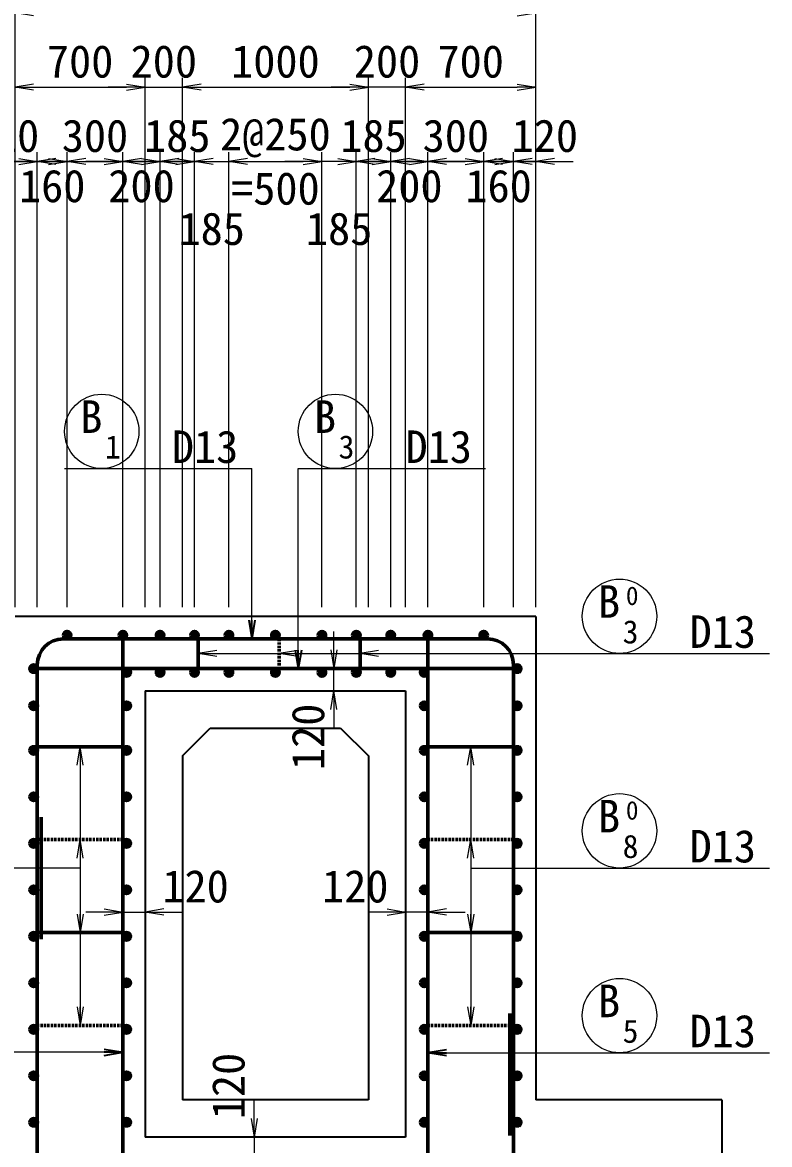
# Model space of a CAD drawing. Header units: millimetres. Extents: x 169470 to 758170, y -17820 to 11880.
# Drawn here: x 188576 to 192593, y 356 to 6391 of the extents above; entities that cross this region are included whole.
import ezdxf
from ezdxf.enums import TextEntityAlignment as Align

# ---------------------------------------------------------------- set-up
doc = ezdxf.new("R2010")
doc.units = ezdxf.units.MM
doc.header["$LTSCALE"] = 50
doc.header["$PDSIZE"] = 300
doc.linetypes.add('DASHED2', pattern=[0.375, 0.25, -0.125])
doc.layers.get('Defpoints').update_dxf_attribs({"color": 151})
for name, color, linetype, lineweight in [('D-STR', 1, 'Continuous', 25), ('D-STR-DIM', 7, 'Continuous', 13), ('D-STR-HTXT', 7, 'Continuous', 13), ('D-STR-STR1', 2, 'Continuous', 50), ('D-STR-STR2', 6, 'Continuous', 50), ('D-STR-STR3', 4, 'Continuous', 50), ('D-STR-STR4', 1, 'Continuous', 50), ('D-STR-TXT', 7, 'Continuous', 13)]:
    doc.layers.add(name, color=color, linetype=linetype, lineweight=lineweight)
doc.styles.add('YOKO_GOTHIC', font='MS Gothic.ttf')
doc.dimstyles.new('S50', dxfattribs={"dimscale": 50, "dimtxt": 3.5, "dimasz": 2, "dimexe": 1, "dimexo": 1, "dimgap": 1, "dimtad": 1, "dimdec": 0, "dimzin": 1, "dimdsep": 46, "dimtxsty": 'YOKO_GOTHIC', "dimblk": 'OPEN', "dimcen": 0, "dimclrd": 256, "dimclre": 256, "dimclrt": 256, "dimaunit": 1, "dimadec": 3, "dimazin": 0, "dimtfac": 1, "dimtdec": 0, "dimtix": 1, "dimtmove": 2, "dimatfit": 3, "dimldrblk": 'OPEN', "dimfxl": 1, "dimlwd": -1, "dimlwe": -1, "dimarcsym": 2})

# ---------------------------------------------------------------- blocks, each defined once
blk = doc.blocks.new('0930-1')
at = {"layer": 'D-STR-STR2'}
for radius in [20, 10]:
    blk.add_circle((1654010.5, -311924.3), radius, dxfattribs=at)
blk = doc.blocks.new('_Open')
at = {"color": 0, "linetype": 'ByBlock', "lineweight": -2}
for p, q in [((-1, 0.167), (0, 0)), ((-1, -0.167), (0, 0)), ((0, 0), (-1, 0))]:
    blk.add_line(p, q, dxfattribs=at)
blk = doc.blocks.new('*D3724')
at = {"layer": 'D-STR-DIM', "transparency": 16777216}
for p, q in [((188536.2, 3246.1), (188536.2, 6493.3)), ((191336.2, 3246.1), (191336.2, 6493.3)), ((188636.2, 6443.3), (191236.2, 6443.3))]:
    blk.add_line(p, q, dxfattribs=at)
at = {"layer": 'Defpoints', "color": 0, "transparency": 16777216}
for p in [(191336.2, 6443.3), (188536.2, 3196.1), (191336.2, 3196.1)]:
    blk.add_point(p, dxfattribs=at)
at = {"layer": 'D-STR-DIM', "transparency": 16777216, "xscale": 100, "yscale": 100, "zscale": 100, "rotation": 180}
blk.add_blockref('_Open', (188536.2, 6443.3), dxfattribs=at)
at = {"layer": 'D-STR-DIM', "transparency": 16777216, "xscale": 100, "yscale": 100, "zscale": 100}
blk.add_blockref('_Open', (191336.2, 6443.3), dxfattribs=at)
at = {"layer": 'D-STR-DIM', "transparency": 16777216, "insert": (189936.2, 6580.8), "char_height": 175, "attachment_point": 5, "style": 'YOKO_GOTHIC'}
blk.add_mtext('2800', dxfattribs=at)
blk = doc.blocks.new('*D3725')
at = {"layer": 'D-STR-DIM', "transparency": 16777216}
for p, q in [((188536.2, 3246.1), (188536.2, 6093.3)), ((188636.2, 6043.3), (189136.2, 6043.3)), ((189236.2, 3246.1), (189236.2, 6093.3))]:
    blk.add_line(p, q, dxfattribs=at)
at = {"layer": 'Defpoints', "color": 0, "transparency": 16777216}
for p in [(189236.2, 6043.3), (188536.2, 3196.1), (189236.2, 3196.1)]:
    blk.add_point(p, dxfattribs=at)
at = {"layer": 'D-STR-DIM', "transparency": 16777216, "xscale": 100, "yscale": 100, "zscale": 100, "rotation": 180}
blk.add_blockref('_Open', (188536.2, 6043.3), dxfattribs=at)
at = {"layer": 'D-STR-DIM', "transparency": 16777216, "xscale": 100, "yscale": 100, "zscale": 100}
blk.add_blockref('_Open', (189236.2, 6043.3), dxfattribs=at)
at = {"layer": 'D-STR-DIM', "transparency": 16777216, "insert": (188886.2, 6180.8), "char_height": 175, "attachment_point": 5, "style": 'YOKO_GOTHIC'}
blk.add_mtext('700', dxfattribs=at)
blk = doc.blocks.new('*D3726')
at = {"layer": 'D-STR-DIM', "transparency": 16777216}
for p, q in [((189436.2, 3246.1), (189436.2, 6093.3)), ((189536.2, 6043.3), (190336.2, 6043.3)), ((190436.2, 3246.1), (190436.2, 6093.3))]:
    blk.add_line(p, q, dxfattribs=at)
at = {"layer": 'Defpoints', "color": 0, "transparency": 16777216}
for p in [(190436.2, 6043.3), (189436.2, 3196.1), (190436.2, 3196.1)]:
    blk.add_point(p, dxfattribs=at)
at = {"layer": 'D-STR-DIM', "transparency": 16777216, "xscale": 100, "yscale": 100, "zscale": 100, "rotation": 180}
blk.add_blockref('_Open', (189436.2, 6043.3), dxfattribs=at)
at = {"layer": 'D-STR-DIM', "transparency": 16777216, "xscale": 100, "yscale": 100, "zscale": 100}
blk.add_blockref('_Open', (190436.2, 6043.3), dxfattribs=at)
at = {"layer": 'D-STR-DIM', "transparency": 16777216, "insert": (189936.2, 6180.8), "char_height": 175, "attachment_point": 5, "style": 'YOKO_GOTHIC'}
blk.add_mtext('1000', dxfattribs=at)
blk = doc.blocks.new('*D3727')
at = {"layer": 'D-STR-DIM', "transparency": 16777216}
for p, q in [((190636.2, 3246.1), (190636.2, 6093.3)), ((190736.2, 6043.3), (191236.2, 6043.3)), ((191336.2, 3246.1), (191336.2, 6093.3))]:
    blk.add_line(p, q, dxfattribs=at)
at = {"layer": 'Defpoints', "color": 0, "transparency": 16777216}
for p in [(191336.2, 6043.3), (190636.2, 3196.1), (191336.2, 3196.1)]:
    blk.add_point(p, dxfattribs=at)
at = {"layer": 'D-STR-DIM', "transparency": 16777216, "xscale": 100, "yscale": 100, "zscale": 100, "rotation": 180}
blk.add_blockref('_Open', (190636.2, 6043.3), dxfattribs=at)
at = {"layer": 'D-STR-DIM', "transparency": 16777216, "xscale": 100, "yscale": 100, "zscale": 100}
blk.add_blockref('_Open', (191336.2, 6043.3), dxfattribs=at)
at = {"layer": 'D-STR-DIM', "transparency": 16777216, "insert": (190986.2, 6180.8), "char_height": 175, "attachment_point": 5, "style": 'YOKO_GOTHIC'}
blk.add_mtext('700', dxfattribs=at)
blk = doc.blocks.new('*D3728')
at = {"layer": 'D-STR-DIM', "transparency": 16777216}
for p, q in [((188536.2, 3246.1), (188536.2, 5693.3)), ((188656.2, 3246.1), (188656.2, 5693.3)), ((188436.2, 5643.3), (188336.2, 5643.3)), ((188536.2, 5643.3), (188656.2, 5643.3)), ((188756.2, 5643.3), (188856.2, 5643.3))]:
    blk.add_line(p, q, dxfattribs=at)
at = {"layer": 'Defpoints', "color": 0, "transparency": 16777216}
for p in [(188656.2, 5643.3), (188536.2, 3196.1), (188656.2, 3196.1)]:
    blk.add_point(p, dxfattribs=at)
at = {"layer": 'D-STR-DIM', "transparency": 16777216, "xscale": 100, "yscale": 100, "zscale": 100}
blk.add_blockref('_Open', (188536.2, 5643.3), dxfattribs=at)
at = {"layer": 'D-STR-DIM', "transparency": 16777216, "xscale": 100, "yscale": 100, "zscale": 100, "rotation": 180}
blk.add_blockref('_Open', (188656.2, 5643.3), dxfattribs=at)
at = {"layer": 'D-STR-DIM', "transparency": 16777216, "insert": (188487.9, 5780.8), "char_height": 175, "attachment_point": 5, "style": 'YOKO_GOTHIC'}
blk.add_mtext('120', dxfattribs=at)
blk = doc.blocks.new('*D3729')
at = {"layer": 'D-STR-DIM', "transparency": 16777216}
for p, q in [((188656.2, 3246.1), (188656.2, 5693.3)), ((188816.2, 3246.1), (188816.2, 5693.3)), ((188556.2, 5643.3), (188456.2, 5643.3)), ((188656.2, 5643.3), (188816.2, 5643.3)), ((188916.2, 5643.3), (189016.2, 5643.3))]:
    blk.add_line(p, q, dxfattribs=at)
at = {"layer": 'Defpoints', "color": 0, "transparency": 16777216}
for p in [(188816.2, 5643.3), (188656.2, 3196.1), (188816.2, 3196.1)]:
    blk.add_point(p, dxfattribs=at)
at = {"layer": 'D-STR-DIM', "transparency": 16777216, "xscale": 100, "yscale": 100, "zscale": 100}
blk.add_blockref('_Open', (188656.2, 5643.3), dxfattribs=at)
at = {"layer": 'D-STR-DIM', "transparency": 16777216, "xscale": 100, "yscale": 100, "zscale": 100, "rotation": 180}
blk.add_blockref('_Open', (188816.2, 5643.3), dxfattribs=at)
at = {"layer": 'D-STR-DIM', "transparency": 16777216, "insert": (188736.2, 5510.8), "char_height": 175, "attachment_point": 5, "style": 'YOKO_GOTHIC'}
blk.add_mtext('160', dxfattribs=at)
blk = doc.blocks.new('*D3730')
at = {"layer": 'D-STR-DIM', "transparency": 16777216}
for p, q in [((188816.2, 3246.1), (188816.2, 5693.3)), ((189116.2, 3246.1), (189116.2, 5693.3)), ((188716.2, 5643.3), (188616.2, 5643.3)), ((188816.2, 5643.3), (189116.2, 5643.3)), ((189216.2, 5643.3), (189316.2, 5643.3))]:
    blk.add_line(p, q, dxfattribs=at)
at = {"layer": 'Defpoints', "color": 0, "transparency": 16777216}
for p in [(189116.2, 5643.3), (188816.2, 3196.1), (189116.2, 3196.1)]:
    blk.add_point(p, dxfattribs=at)
at = {"layer": 'D-STR-DIM', "transparency": 16777216, "xscale": 100, "yscale": 100, "zscale": 100}
blk.add_blockref('_Open', (188816.2, 5643.3), dxfattribs=at)
at = {"layer": 'D-STR-DIM', "transparency": 16777216, "xscale": 100, "yscale": 100, "zscale": 100, "rotation": 180}
blk.add_blockref('_Open', (189116.2, 5643.3), dxfattribs=at)
at = {"layer": 'D-STR-DIM', "transparency": 16777216, "insert": (188966.2, 5780.8), "char_height": 175, "attachment_point": 5, "style": 'YOKO_GOTHIC'}
blk.add_mtext('300', dxfattribs=at)
blk = doc.blocks.new('*D3731')
at = {"layer": 'D-STR-DIM', "transparency": 16777216}
for p, q in [((189501.2, 3246.1), (189501.2, 5693.3)), ((189686.2, 3246.1), (189686.2, 5693.3)), ((189401.2, 5643.3), (189301.2, 5643.3)), ((189501.2, 5643.3), (189686.2, 5643.3)), ((189786.2, 5643.3), (189886.2, 5643.3))]:
    blk.add_line(p, q, dxfattribs=at)
at = {"layer": 'Defpoints', "color": 0, "transparency": 16777216}
for p in [(189686.2, 5643.3), (189501.2, 3196.1), (189686.2, 3196.1)]:
    blk.add_point(p, dxfattribs=at)
at = {"layer": 'D-STR-DIM', "transparency": 16777216, "xscale": 100, "yscale": 100, "zscale": 100}
blk.add_blockref('_Open', (189501.2, 5643.3), dxfattribs=at)
at = {"layer": 'D-STR-DIM', "transparency": 16777216, "xscale": 100, "yscale": 100, "zscale": 100, "rotation": 180}
blk.add_blockref('_Open', (189686.2, 5643.3), dxfattribs=at)
at = {"layer": 'D-STR-DIM', "transparency": 16777216, "insert": (189593.7, 5280.8), "char_height": 175, "attachment_point": 5, "style": 'YOKO_GOTHIC'}
blk.add_mtext('185', dxfattribs=at)
blk = doc.blocks.new('*D3732')
at = {"layer": 'D-STR-DIM', "transparency": 16777216}
for p, q in [((189686.2, 3246.1), (189686.2, 5693.3)), ((190186.2, 3246.1), (190186.2, 5693.3)), ((189786.2, 5643.3), (190086.2, 5643.3))]:
    blk.add_line(p, q, dxfattribs=at)
at = {"layer": 'Defpoints', "color": 0, "transparency": 16777216}
for p in [(190186.2, 5643.3), (189686.2, 3196.1), (190186.2, 3196.1)]:
    blk.add_point(p, dxfattribs=at)
at = {"layer": 'D-STR-DIM', "transparency": 16777216, "xscale": 100, "yscale": 100, "zscale": 100, "rotation": 180}
blk.add_blockref('_Open', (189686.2, 5643.3), dxfattribs=at)
at = {"layer": 'D-STR-DIM', "transparency": 16777216, "xscale": 100, "yscale": 100, "zscale": 100}
blk.add_blockref('_Open', (190186.2, 5643.3), dxfattribs=at)
at = {"layer": 'D-STR-DIM', "transparency": 16777216, "insert": (189936.2, 5643.3), "char_height": 175, "attachment_point": 5, "style": 'YOKO_GOTHIC'}
blk.add_mtext('2@250\\P=500', dxfattribs=at)
blk = doc.blocks.new('*D3733')
at = {"layer": 'D-STR-DIM', "transparency": 16777216}
for p, q in [((189316.2, 3246.1), (189316.2, 5693.3)), ((189501.2, 3246.1), (189501.2, 5693.3)), ((189216.2, 5643.3), (189116.2, 5643.3)), ((189316.2, 5643.3), (189501.2, 5643.3)), ((189601.2, 5643.3), (189701.2, 5643.3))]:
    blk.add_line(p, q, dxfattribs=at)
at = {"layer": 'Defpoints', "color": 0, "transparency": 16777216}
for p in [(189501.2, 5643.3), (189316.2, 3196.1), (189501.2, 3196.1)]:
    blk.add_point(p, dxfattribs=at)
at = {"layer": 'D-STR-DIM', "transparency": 16777216, "xscale": 100, "yscale": 100, "zscale": 100}
blk.add_blockref('_Open', (189316.2, 5643.3), dxfattribs=at)
at = {"layer": 'D-STR-DIM', "transparency": 16777216, "xscale": 100, "yscale": 100, "zscale": 100, "rotation": 180}
blk.add_blockref('_Open', (189501.2, 5643.3), dxfattribs=at)
at = {"layer": 'D-STR-DIM', "transparency": 16777216, "insert": (189408.7, 5780.8), "char_height": 175, "attachment_point": 5, "style": 'YOKO_GOTHIC'}
blk.add_mtext('185', dxfattribs=at)
blk = doc.blocks.new('*D4562')
at = {"layer": 'D-STR-DIM', "transparency": 16777216}
for p, q in [((189016.2, 1606.6), (188916.2, 1606.6)), ((189116.2, 1606.6), (189236.2, 1606.6)), ((189336.2, 1606.6), (189436.2, 1606.6))]:
    blk.add_line(p, q, dxfattribs=at)
at = {"layer": 'Defpoints', "color": 0, "transparency": 16777216}
for p in [(189116.2, 1606.6), (189236.2, 1606.6), (189236.2, 1606.6)]:
    blk.add_point(p, dxfattribs=at)
at = {"layer": 'D-STR-DIM', "transparency": 16777216, "xscale": 100, "yscale": 100, "zscale": 100}
blk.add_blockref('_Open', (189116.2, 1606.6), dxfattribs=at)
at = {"layer": 'D-STR-DIM', "transparency": 16777216, "xscale": 100, "yscale": 100, "zscale": 100, "rotation": 180}
blk.add_blockref('_Open', (189236.2, 1606.6), dxfattribs=at)
at = {"layer": 'D-STR-DIM', "transparency": 16777216, "insert": (189507, 1744.1), "char_height": 175, "attachment_point": 5, "style": 'YOKO_GOTHIC'}
blk.add_mtext('120', dxfattribs=at)
blk = doc.blocks.new('*D4563')
at = {"layer": 'D-STR-DIM', "transparency": 16777216}
for p, q in [((189821.8, 496.1), (189821.8, 596.1)), ((189821.8, 396.1), (189821.8, 276.1)), ((189821.8, 176.1), (189821.8, 76.1))]:
    blk.add_line(p, q, dxfattribs=at)
at = {"layer": 'Defpoints', "color": 0, "transparency": 16777216}
for p in [(189821.8, 396.1), (189821.8, 276.1), (189821.8, 276.1)]:
    blk.add_point(p, dxfattribs=at)
at = {"layer": 'D-STR-DIM', "transparency": 16777216, "xscale": 100, "yscale": 100, "zscale": 100}
for p, rotation in [((189821.8, 396.1), 270), ((189821.8, 276.1), 90)]:
    blk.add_blockref('_Open', p, dxfattribs=dict(at, rotation=rotation))
at = {"layer": 'D-STR-DIM', "transparency": 16777216, "insert": (189684.3, 671.1), "char_height": 175, "attachment_point": 5, "rotation": 90, "style": 'YOKO_GOTHIC'}
blk.add_mtext('120', dxfattribs=at)
blk = doc.blocks.new('*D3745')
at = {"layer": 'D-STR-DIM', "transparency": 16777216}
for p, q in [((190250, 3016.1), (190250, 3116.1)), ((190250, 2796.1), (190250, 2916.1)), ((190250, 2696.1), (190250, 2596.1))]:
    blk.add_line(p, q, dxfattribs=at)
at = {"layer": 'Defpoints', "color": 0, "transparency": 16777216}
for p in [(190250, 2916.1), (190250, 2916.1), (190250, 2796.1)]:
    blk.add_point(p, dxfattribs=at)
at = {"layer": 'D-STR-DIM', "transparency": 16777216, "xscale": 100, "yscale": 100, "zscale": 100}
for p, rotation in [((190250, 2916.1), 270), ((190250, 2796.1), 90)]:
    blk.add_blockref('_Open', p, dxfattribs=dict(at, rotation=rotation))
at = {"layer": 'D-STR-DIM', "transparency": 16777216, "insert": (190112.5, 2548.9), "char_height": 175, "attachment_point": 5, "rotation": 90, "style": 'YOKO_GOTHIC'}
blk.add_mtext('120', dxfattribs=at)
blk = doc.blocks.new('*D4564')
at = {"layer": 'D-STR-DIM', "transparency": 16777216}
for p, q in [((189116.2, 3246.1), (189116.2, 5693.3)), ((189316.2, 3246.1), (189316.2, 5693.3)), ((189016.2, 5643.3), (188916.2, 5643.3)), ((189116.2, 5643.3), (189316.2, 5643.3)), ((189416.2, 5643.3), (189516.2, 5643.3))]:
    blk.add_line(p, q, dxfattribs=at)
at = {"layer": 'Defpoints', "color": 0, "transparency": 16777216}
for p in [(189316.2, 5643.3), (189116.2, 3196.1), (189316.2, 3196.1)]:
    blk.add_point(p, dxfattribs=at)
at = {"layer": 'D-STR-DIM', "transparency": 16777216, "xscale": 100, "yscale": 100, "zscale": 100}
blk.add_blockref('_Open', (189116.2, 5643.3), dxfattribs=at)
at = {"layer": 'D-STR-DIM', "transparency": 16777216, "xscale": 100, "yscale": 100, "zscale": 100, "rotation": 180}
blk.add_blockref('_Open', (189316.2, 5643.3), dxfattribs=at)
at = {"layer": 'D-STR-DIM', "transparency": 16777216, "insert": (189216.2, 5510.8), "char_height": 175, "attachment_point": 5, "style": 'YOKO_GOTHIC'}
blk.add_mtext('200', dxfattribs=at)
blk = doc.blocks.new('*D3746')
at = {"layer": 'D-STR-DIM', "transparency": 16777216}
for p, q in [((191216.2, 3246.1), (191216.2, 5693.3)), ((191336.2, 3246.1), (191336.2, 5693.3)), ((191116.2, 5643.3), (191016.2, 5643.3)), ((191336.2, 5643.3), (191216.2, 5643.3)), ((191436.2, 5643.3), (191536.2, 5643.3))]:
    blk.add_line(p, q, dxfattribs=at)
at = {"layer": 'Defpoints', "color": 0, "transparency": 16777216}
for p in [(191216.2, 5643.3), (191216.2, 3196.1), (191336.2, 3196.1)]:
    blk.add_point(p, dxfattribs=at)
at = {"layer": 'D-STR-DIM', "transparency": 16777216, "xscale": 100, "yscale": 100, "zscale": 100}
blk.add_blockref('_Open', (191216.2, 5643.3), dxfattribs=at)
at = {"layer": 'D-STR-DIM', "transparency": 16777216, "xscale": 100, "yscale": 100, "zscale": 100, "rotation": 180}
blk.add_blockref('_Open', (191336.2, 5643.3), dxfattribs=at)
at = {"layer": 'D-STR-DIM', "transparency": 16777216, "insert": (191384.5, 5780.8), "char_height": 175, "attachment_point": 5, "style": 'YOKO_GOTHIC'}
blk.add_mtext('120', dxfattribs=at)
blk = doc.blocks.new('*D3747')
at = {"layer": 'D-STR-DIM', "transparency": 16777216}
for p, q in [((191056.2, 3246.1), (191056.2, 5693.3)), ((191216.2, 3246.1), (191216.2, 5693.3)), ((190956.2, 5643.3), (190856.2, 5643.3)), ((191216.2, 5643.3), (191056.2, 5643.3)), ((191316.2, 5643.3), (191416.2, 5643.3))]:
    blk.add_line(p, q, dxfattribs=at)
at = {"layer": 'Defpoints', "color": 0, "transparency": 16777216}
for p in [(191056.2, 5643.3), (191056.2, 3196.1), (191216.2, 3196.1)]:
    blk.add_point(p, dxfattribs=at)
at = {"layer": 'D-STR-DIM', "transparency": 16777216, "xscale": 100, "yscale": 100, "zscale": 100}
blk.add_blockref('_Open', (191056.2, 5643.3), dxfattribs=at)
at = {"layer": 'D-STR-DIM', "transparency": 16777216, "xscale": 100, "yscale": 100, "zscale": 100, "rotation": 180}
blk.add_blockref('_Open', (191216.2, 5643.3), dxfattribs=at)
at = {"layer": 'D-STR-DIM', "transparency": 16777216, "insert": (191136.2, 5510.8), "char_height": 175, "attachment_point": 5, "style": 'YOKO_GOTHIC'}
blk.add_mtext('160', dxfattribs=at)
blk = doc.blocks.new('*D3748')
at = {"layer": 'D-STR-DIM', "transparency": 16777216}
for p, q in [((190756.2, 3246.1), (190756.2, 5693.3)), ((191056.2, 3246.1), (191056.2, 5693.3)), ((190656.2, 5643.3), (190556.2, 5643.3)), ((191056.2, 5643.3), (190756.2, 5643.3)), ((191156.2, 5643.3), (191256.2, 5643.3))]:
    blk.add_line(p, q, dxfattribs=at)
at = {"layer": 'Defpoints', "color": 0, "transparency": 16777216}
for p in [(190756.2, 5643.3), (190756.2, 3196.1), (191056.2, 3196.1)]:
    blk.add_point(p, dxfattribs=at)
at = {"layer": 'D-STR-DIM', "transparency": 16777216, "xscale": 100, "yscale": 100, "zscale": 100}
blk.add_blockref('_Open', (190756.2, 5643.3), dxfattribs=at)
at = {"layer": 'D-STR-DIM', "transparency": 16777216, "xscale": 100, "yscale": 100, "zscale": 100, "rotation": 180}
blk.add_blockref('_Open', (191056.2, 5643.3), dxfattribs=at)
at = {"layer": 'D-STR-DIM', "transparency": 16777216, "insert": (190906.2, 5780.8), "char_height": 175, "attachment_point": 5, "style": 'YOKO_GOTHIC'}
blk.add_mtext('300', dxfattribs=at)
blk = doc.blocks.new('*D3749')
at = {"layer": 'D-STR-DIM', "transparency": 16777216}
for p, q in [((190186.2, 3246.1), (190186.2, 5693.3)), ((190371.2, 3246.1), (190371.2, 5693.3)), ((190086.2, 5643.3), (189986.2, 5643.3)), ((190371.2, 5643.3), (190186.2, 5643.3)), ((190471.2, 5643.3), (190571.2, 5643.3))]:
    blk.add_line(p, q, dxfattribs=at)
at = {"layer": 'Defpoints', "color": 0, "transparency": 16777216}
for p in [(190186.2, 5643.3), (190186.2, 3196.1), (190371.2, 3196.1)]:
    blk.add_point(p, dxfattribs=at)
at = {"layer": 'D-STR-DIM', "transparency": 16777216, "xscale": 100, "yscale": 100, "zscale": 100}
blk.add_blockref('_Open', (190186.2, 5643.3), dxfattribs=at)
at = {"layer": 'D-STR-DIM', "transparency": 16777216, "xscale": 100, "yscale": 100, "zscale": 100, "rotation": 180}
blk.add_blockref('_Open', (190371.2, 5643.3), dxfattribs=at)
at = {"layer": 'D-STR-DIM', "transparency": 16777216, "insert": (190278.7, 5280.8), "char_height": 175, "attachment_point": 5, "style": 'YOKO_GOTHIC'}
blk.add_mtext('185', dxfattribs=at)
blk = doc.blocks.new('*D3750')
at = {"layer": 'D-STR-DIM', "transparency": 16777216}
for p, q in [((190371.2, 3246.1), (190371.2, 5693.3)), ((190556.2, 3246.1), (190556.2, 5693.3)), ((190271.2, 5643.3), (190171.2, 5643.3)), ((190556.2, 5643.3), (190371.2, 5643.3)), ((190656.2, 5643.3), (190756.2, 5643.3))]:
    blk.add_line(p, q, dxfattribs=at)
at = {"layer": 'Defpoints', "color": 0, "transparency": 16777216}
for p in [(190371.2, 5643.3), (190371.2, 3196.1), (190556.2, 3196.1)]:
    blk.add_point(p, dxfattribs=at)
at = {"layer": 'D-STR-DIM', "transparency": 16777216, "xscale": 100, "yscale": 100, "zscale": 100}
blk.add_blockref('_Open', (190371.2, 5643.3), dxfattribs=at)
at = {"layer": 'D-STR-DIM', "transparency": 16777216, "xscale": 100, "yscale": 100, "zscale": 100, "rotation": 180}
blk.add_blockref('_Open', (190556.2, 5643.3), dxfattribs=at)
at = {"layer": 'D-STR-DIM', "transparency": 16777216, "insert": (190463.7, 5780.8), "char_height": 175, "attachment_point": 5, "style": 'YOKO_GOTHIC'}
blk.add_mtext('185', dxfattribs=at)
blk = doc.blocks.new('*D3751')
at = {"layer": 'D-STR-DIM', "transparency": 16777216}
for p, q in [((190556.2, 3246.1), (190556.2, 5693.3)), ((190756.2, 3246.1), (190756.2, 5693.3)), ((190456.2, 5643.3), (190356.2, 5643.3)), ((190756.2, 5643.3), (190556.2, 5643.3)), ((190856.2, 5643.3), (190956.2, 5643.3))]:
    blk.add_line(p, q, dxfattribs=at)
at = {"layer": 'Defpoints', "color": 0, "transparency": 16777216}
for p in [(190556.2, 5643.3), (190556.2, 3196.1), (190756.2, 3196.1)]:
    blk.add_point(p, dxfattribs=at)
at = {"layer": 'D-STR-DIM', "transparency": 16777216, "xscale": 100, "yscale": 100, "zscale": 100}
blk.add_blockref('_Open', (190556.2, 5643.3), dxfattribs=at)
at = {"layer": 'D-STR-DIM', "transparency": 16777216, "xscale": 100, "yscale": 100, "zscale": 100, "rotation": 180}
blk.add_blockref('_Open', (190756.2, 5643.3), dxfattribs=at)
at = {"layer": 'D-STR-DIM', "transparency": 16777216, "insert": (190656.2, 5510.8), "char_height": 175, "attachment_point": 5, "style": 'YOKO_GOTHIC'}
blk.add_mtext('200', dxfattribs=at)
blk = doc.blocks.new('*D3795')
at = {"layer": 'D-STR-DIM', "transparency": 16777216}
for p, q in [((190336.2, 6043.3), (190236.2, 6043.3)), ((190436.2, 3246.1), (190436.2, 6093.3)), ((190636.2, 6043.3), (190436.2, 6043.3)), ((190636.2, 3246.1), (190636.2, 6093.3)), ((190736.2, 6043.3), (190836.2, 6043.3))]:
    blk.add_line(p, q, dxfattribs=at)
at = {"layer": 'Defpoints', "color": 0, "transparency": 16777216}
for p in [(190436.2, 6043.3), (190436.2, 3196.1), (190636.2, 3196.1)]:
    blk.add_point(p, dxfattribs=at)
at = {"layer": 'D-STR-DIM', "transparency": 16777216, "xscale": 100, "yscale": 100, "zscale": 100}
blk.add_blockref('_Open', (190436.2, 6043.3), dxfattribs=at)
at = {"layer": 'D-STR-DIM', "transparency": 16777216, "xscale": 100, "yscale": 100, "zscale": 100, "rotation": 180}
blk.add_blockref('_Open', (190636.2, 6043.3), dxfattribs=at)
at = {"layer": 'D-STR-DIM', "transparency": 16777216, "insert": (190536.2, 6180.8), "char_height": 175, "attachment_point": 5, "style": 'YOKO_GOTHIC'}
blk.add_mtext('200', dxfattribs=at)
blk = doc.blocks.new('*D3796')
at = {"layer": 'D-STR-DIM', "transparency": 16777216}
for p, q in [((189136.2, 6043.3), (189036.2, 6043.3)), ((189236.2, 3246.1), (189236.2, 6093.3)), ((189236.2, 6043.3), (189436.2, 6043.3)), ((189436.2, 3246.1), (189436.2, 6093.3)), ((189536.2, 6043.3), (189636.2, 6043.3))]:
    blk.add_line(p, q, dxfattribs=at)
at = {"layer": 'Defpoints', "color": 0, "transparency": 16777216}
for p in [(189436.2, 6043.3), (189236.2, 3196.1), (189436.2, 3196.1)]:
    blk.add_point(p, dxfattribs=at)
at = {"layer": 'D-STR-DIM', "transparency": 16777216, "xscale": 100, "yscale": 100, "zscale": 100}
blk.add_blockref('_Open', (189236.2, 6043.3), dxfattribs=at)
at = {"layer": 'D-STR-DIM', "transparency": 16777216, "xscale": 100, "yscale": 100, "zscale": 100, "rotation": 180}
blk.add_blockref('_Open', (189436.2, 6043.3), dxfattribs=at)
at = {"layer": 'D-STR-DIM', "transparency": 16777216, "insert": (189336.2, 6180.8), "char_height": 175, "attachment_point": 5, "style": 'YOKO_GOTHIC'}
blk.add_mtext('200', dxfattribs=at)
blk = doc.blocks.new('*D3856')
at = {"layer": 'D-STR-DIM', "transparency": 16777216}
for p, q in [((190536.2, 1606.6), (190436.2, 1606.6)), ((190756.2, 1606.6), (190636.2, 1606.6)), ((190856.2, 1606.6), (190956.2, 1606.6))]:
    blk.add_line(p, q, dxfattribs=at)
at = {"layer": 'Defpoints', "color": 0, "transparency": 16777216}
for p in [(190636.2, 1606.6), (190636.2, 1606.6), (190756.2, 1606.6)]:
    blk.add_point(p, dxfattribs=at)
at = {"layer": 'D-STR-DIM', "transparency": 16777216, "xscale": 100, "yscale": 100, "zscale": 100}
blk.add_blockref('_Open', (190636.2, 1606.6), dxfattribs=at)
at = {"layer": 'D-STR-DIM', "transparency": 16777216, "xscale": 100, "yscale": 100, "zscale": 100, "rotation": 180}
blk.add_blockref('_Open', (190756.2, 1606.6), dxfattribs=at)
at = {"layer": 'D-STR-DIM', "transparency": 16777216, "insert": (190365.4, 1744.1), "char_height": 175, "attachment_point": 5, "style": 'YOKO_GOTHIC'}
blk.add_mtext('120', dxfattribs=at)

msp = doc.modelspace()

# ---------------------------------------------------------------- linework, layer by layer
at = {"layer": 'D-STR'}
for p, q in [((191336.21, 3196.06), (188536.21, 3196.06)), ((191336.21, 3196.06), (191336.21, 596.06)), ((189236.21, 2796.06), (189236.21, 396.06)), ((189236.21, 2796.06), (190636.21, 2796.06)), ((190636.21, 2796.06), (190636.21, 396.06)), ((189436.21, 2446.06), (189586.21, 2596.06)), ((189586.21, 2596.06), (190286.21, 2596.06)), ((190286.21, 2596.06), (190436.21, 2446.06)), ((189436.21, 2446.06), (189436.21, 596.06)), ((190436.21, 2446.06), (190436.21, 596.06)), ((190436.21, 596.06), (189436.21, 596.06)), ((192336.21, 596.06), (191336.21, 596.06)), ((192336.21, 596.06), (192336.21, -703.94)), ((190636.21, 396.06), (189236.21, 396.06))]:
    msp.add_line(p, q, dxfattribs=at)
at = {"layer": 'D-STR-HTXT'}
for p, q in [((188802.74, 3991.94), (189809.31, 3991.94)), ((190058.98, 3991.94), (191065.54, 3991.94)), ((189521.21, 2997.53), (192592.78, 2997.53)), ((188886.21, 2496.06), (188886.21, 996.06)), ((190986.21, 2496.06), (190986.21, 996.06)), ((188886.21, 1843.42), (188286.21, 1843.42)), ((190986.21, 1843.42), (192592.78, 1843.42)), ((191586.21, 849.41), (192592.78, 849.41))]:
    msp.add_line(p, q, dxfattribs=at)
for centre in [(189002.74, 4191.94), (190258.98, 4191.94), (191786.21, 1049.41)]:
    msp.add_circle(centre, 200, dxfattribs=at)
at = {"layer": 'D-STR-HTXT', "color": 1}
for centre in [(191786.21, 3197.53), (191786.21, 2043.42)]:
    msp.add_circle(centre, 200, dxfattribs=at)
at = {"layer": 'D-STR-STR1'}
for p, q in [((191076.21, 3076.06), (188796.21, 3076.06)), ((189116.21, 3076.06), (189116.21, -553.94)), ((190756.21, 3076.06), (190756.21, -553.94)), ((188656.21, 2936.06), (188656.21, -413.94)), ((188656.21, 2916.06), (191216.21, 2916.06)), ((191216.21, 2936.06), (191216.21, -413.94))]:
    msp.add_line(p, q, dxfattribs=at)
for centre, start, end in [((188796.21, 2936.06), 90, 180), ((191076.21, 2936.06), 0, 90)]:
    msp.add_arc(centre, 140, start, end, dxfattribs=at)
at = {"layer": 'D-STR-STR2'}
for centre in [(189316.21, 3096.06), (190556.21, 3096.06), (188636.21, 2916.06), (189136.21, 2896.06), (189316.21, 2896.06), (190556.21, 2896.06), (190736.21, 2896.06), (191236.21, 2916.06)]:
    msp.add_circle(centre, 20, dxfattribs=at)
at = {"layer": 'D-STR-STR3'}
for p, q in [((189521.21, 3076.06), (189521.21, 2916.06)), ((190391.21, 3076.06), (190391.21, 2916.06)), ((189116.21, 2496.06), (188656.21, 2496.06)), ((191216.21, 2496.06), (190756.21, 2496.06)), ((189116.21, 1496.06), (188656.21, 1496.06)), ((191216.21, 1496.06), (190756.21, 1496.06))]:
    msp.add_line(p, q, dxfattribs=at)
at = {"layer": 'D-STR-STR3', "linetype": 'DASHED2'}
for p, q in [((189956.21, 3076.06), (189956.21, 2916.06)), ((189116.21, 1996.06), (188656.21, 1996.06)), ((191216.21, 1996.06), (190756.21, 1996.06)), ((189116.21, 996.06), (188656.21, 996.06)), ((191216.21, 996.06), (190756.21, 996.06))]:
    msp.add_line(p, q, dxfattribs=at)
at = {"layer": 'D-STR-STR4'}
for p, q in [((188676.21, 1461.06), (188676.21, 2117.06)), ((191196.21, 405.06), (191196.21, 1061.06))]:
    msp.add_line(p, q, dxfattribs=at)

# ---------------------------------------------------------------- block references
at = {"layer": 'D-STR-HTXT', "xscale": 100, "yscale": 100, "zscale": 100}
for p, rotation in [((189521.21, 2997.53), 180), ((189956.21, 2997.53), 180), ((190391.21, 2997.53), 180), ((188886.21, 2496.06), 89.99999999999999), ((190986.21, 2496.06), 89.99999999999999), ((188886.21, 1996.06), 89.99999999999999), ((190986.21, 1996.06), 89.99999999999999), ((188886.21, 1496.06), 270), ((190986.21, 1496.06), 270), ((188886.21, 996.06), 270), ((190986.21, 996.06), 270)]:
    msp.add_blockref('_Open', p, dxfattribs=dict(at, rotation=rotation))
at = {"layer": 'D-STR-STR2', "xscale": -1, "rotation": 180}
for p in [(-1465194.27, -308828.24), (-1464894.27, -308828.24), (-1464694.27, -308828.24), (-1464509.27, -308828.24), (-1464324.27, -308828.24), (-1464074.27, -308828.24), (-1463824.27, -308828.97), (-1463639.27, -308828.24), (-1463454.27, -308828.24), (-1465374.27, -309008.24), (-1464874.27, -309028.24), (-1464694.27, -309028.24), (-1464509.27, -309028.24), (-1464324.27, -309028.24), (-1464074.27, -309028.24), (-1463824.27, -309028.97), (-1463639.27, -309028.24), (-1463454.27, -309028.24), (-1463274.27, -309028.24), (-1462774.27, -309008.24), (-1465374.27, -309208.24), (-1464874.27, -309208.24), (-1463274.27, -309208.24), (-1462774.27, -309208.24), (-1465374.27, -309448.24), (-1464874.27, -309448.24), (-1463274.27, -309448.24), (-1462774.27, -309448.24), (-1465374.27, -309698.24), (-1464874.27, -309698.24), (-1463274.27, -309698.24), (-1462774.27, -309698.24), (-1465374.27, -309948.24), (-1464874.27, -309948.24), (-1463274.27, -309948.24), (-1462774.27, -309948.24), (-1465374.27, -310198.24), (-1464874.27, -310198.24), (-1463274.27, -310198.24), (-1462774.27, -310198.24), (-1465374.27, -310448.24), (-1464874.27, -310448.24), (-1463274.27, -310448.24), (-1462774.27, -310448.24), (-1465374.27, -310698.24), (-1464874.27, -310698.24), (-1463274.27, -310698.24), (-1462774.27, -310698.24), (-1465374.27, -310948.24), (-1464874.27, -310948.24), (-1463274.27, -310948.24), (-1462774.27, -310948.24), (-1465374.27, -311198.24), (-1464874.27, -311198.24), (-1463274.27, -311198.24), (-1462774.27, -311198.24), (-1465374.27, -311448.24), (-1464874.27, -311448.24), (-1463274.27, -311448.24), (-1462774.27, -311448.24)]:
    msp.add_blockref('0930-1', p, dxfattribs=at)
at = {"layer": 'D-STR-STR2', "rotation": 180}
for p in [(1844766.69, -308828.24), (1845066.69, -308828.24)]:
    msp.add_blockref('0930-1', p, dxfattribs=at)

# ---------------------------------------------------------------- texts
at = {"layer": 'D-STR-TXT', "style": 'YOKO_GOTHIC'}
for s, height, p in [('B', 175, (188946.47, 4183.63)), ('B', 175, (190202.7, 4183.63)), ('1', 125, (189062.13, 4045.82)), ('3', 125, (190318.36, 4045.82)), ('B', 175, (191729.94, 1041.1)), ('5', 125, (191845.6, 903.29))]:
    msp.add_text(s, height=height, dxfattribs=at).set_placement(p, align=Align.CENTER)
for p in [(189379.27, 4021.94), (190635.5, 4021.94), (192162.73, 879.41)]:
    msp.add_text('D13', height=175, dxfattribs=at).set_placement(p)
at = {"layer": 'D-STR-TXT', "color": 1, "style": 'YOKO_GOTHIC'}
for s, height, p in [('B', 175, (191729.94, 3189.21)), ('0', 100, (191854.33, 3257.71)), ('3', 125, (191845.6, 3051.41)), ('B', 175, (191729.94, 2035.1)), ('0', 100, (191854.33, 2103.61)), ('8', 125, (191845.6, 1897.3))]:
    msp.add_text(s, height=height, dxfattribs=at).set_placement(p, align=Align.CENTER)
for p in [(192162.73, 3027.53), (192162.73, 1873.42)]:
    msp.add_text('D13', height=175, dxfattribs=at).set_placement(p)

# ---------------------------------------------------------------- dimensions: what is measured, and where the dimension line sits
at = {"layer": 'D-STR-DIM'}
for base, p1, p2, picture, middle in [((191336.21, 6443.26), (188536.21, 3196.06), (191336.21, 3196.06), '*D3724', (189936.21, 6580.76)), ((189236.21, 6043.26), (188536.21, 3196.06), (189236.21, 3196.06), '*D3725', (188886.21, 6180.76)), ((190436.21, 6043.26), (189436.21, 3196.06), (190436.21, 3196.06), '*D3726', (189936.21, 6180.76)), ((190436.21, 6043.26), (190636.21, 3196.06), (190436.21, 3196.06), '*D3795', (190536.21, 6180.76)), ((191336.21, 6043.26), (190636.21, 3196.06), (191336.21, 3196.06), '*D3727', (190986.21, 6180.76)), ((189116.21, 5643.26), (188816.21, 3196.06), (189116.21, 3196.06), '*D3730', (188966.21, 5780.76)), ((189501.21, 5643.26), (189316.21, 3196.06), (189501.21, 3196.06), '*D3733', (189408.71, 5780.76))]:
    dim = msp.add_linear_dim(base=base, p1=p1, p2=p2, dimstyle='S50', dxfattribs=at)
    dim.commit()
    dim.dimension.update_dxf_attribs({"geometry": picture, "text_midpoint": middle})
for base, p1, p2, picture, middle in [((189436.21, 6043.26), (189236.21, 3196.06), (189436.21, 3196.06), '*D3796', (189336.21, 6180.76)), ((190371.21, 5643.26), (190556.21, 3196.06), (190371.21, 3196.06), '*D3750', (190463.71, 5780.76)), ((190756.21, 5643.26), (191056.21, 3196.06), (190756.21, 3196.06), '*D3748', (190906.21, 5780.76))]:
    dim = msp.add_linear_dim(base=base, p1=p1, p2=p2, angle=180, dimstyle='S50', dxfattribs=at)
    dim.commit()
    dim.dimension.update_dxf_attribs({"geometry": picture, "text_midpoint": middle})
for base, p1, p2, picture, middle in [((188656.21, 5643.26), (188536.21, 3196.06), (188656.21, 3196.06), '*D3728', (188487.93, 5780.76)), ((188816.21, 5643.26), (188656.21, 3196.06), (188816.21, 3196.06), '*D3729', (188736.21, 5510.76)), ((189316.21, 5643.26), (189116.21, 3196.06), (189316.21, 3196.06), '*D4564', (189216.21, 5510.76)), ((189686.21, 5643.26), (189501.21, 3196.06), (189686.21, 3196.06), '*D3731', (189593.71, 5280.76)), ((189236.21, 1606.6), (189116.21, 1606.6), (189236.21, 1606.6), '*D4562', (189507.01, 1744.1))]:
    dim = msp.add_linear_dim(base=base, p1=p1, p2=p2, dimstyle='S50', dxfattribs=at)
    dim.commit()
    dim.dimension.update_dxf_attribs({"geometry": picture, "text_midpoint": middle, "dimtype": 160})
dim = msp.add_linear_dim(base=(190186.21, 5643.26), p1=(189686.21, 3196.06), p2=(190186.21, 3196.06), text='2@250\\P=<>', dimstyle='S50', dxfattribs=at)
dim.commit()
dim.dimension.update_dxf_attribs({"geometry": '*D3732', "text_midpoint": (189936.21, 5643.26), "dimtype": 160})
for base, p1, p2, angle, picture, middle in [((191216.21, 5643.26), (191336.21, 3196.06), (191216.21, 3196.06), 180, '*D3746', (191384.5, 5780.76)), ((190186.21, 5643.26), (190371.21, 3196.06), (190186.21, 3196.06), 180, '*D3749', (190278.71, 5280.76)), ((190556.21, 5643.26), (190756.21, 3196.06), (190556.21, 3196.06), 180, '*D3751', (190656.21, 5510.76)), ((191056.21, 5643.26), (191216.21, 3196.06), (191056.21, 3196.06), 180, '*D3747', (191136.21, 5510.76)), ((190249.96, 2916.06), (190249.96, 2796.06), (190249.96, 2916.06), 270, '*D3745', (190112.46, 2548.91)), ((190636.21, 1606.6), (190756.21, 1606.6), (190636.21, 1606.6), 180, '*D3856', (190365.42, 1744.1)), ((189821.85, 276.06), (189821.85, 396.06), (189821.85, 276.06), 90, '*D4563', (189684.35, 671.07))]:
    dim = msp.add_linear_dim(base=base, p1=p1, p2=p2, angle=angle, dimstyle='S50', dxfattribs=at)
    dim.commit()
    dim.dimension.update_dxf_attribs({"geometry": picture, "text_midpoint": middle, "dimtype": 160})

# ---------------------------------------------------------------- leaders
at = {"layer": 'D-STR-HTXT'}
for points in [[(189809.31, 3076.06), (189809.31, 3991.94)], [(190058.98, 2916.06), (190058.98, 3991.94)], [(189116.21, 852.59), (188286.21, 852.59)], [(190756.21, 849.41), (191586.21, 849.41)]]:
    msp.add_leader(points, dimstyle='S50', dxfattribs=at)

doc.saveas('drawing.dxf')
